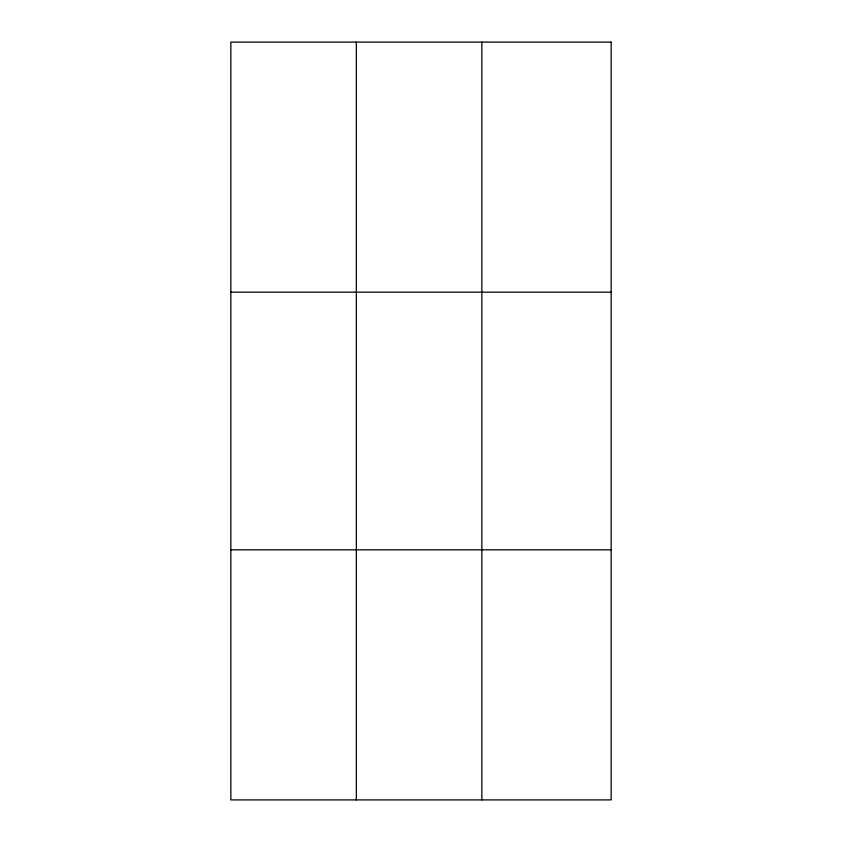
<?xml version="1.0" encoding="UTF-8"?>
<svg xmlns="http://www.w3.org/2000/svg" width="842" height="842" viewBox="0 0 842 842"><rect width="100%" height="100%" fill="white"/><g stroke="black" fill="none" stroke-linecap="round" stroke-linejoin="round"><path stroke-width="1.26" d="M356.345 42.1L356.345 799.9M481.845 42.1L481.845 799.9M230.845 292.174L611.155 292.174M230.845 549.826L611.155 549.826M611.155 42.1L611.155 799.9L230.845 799.9L230.845 42.1L611.155 42.1"/></g></svg>
